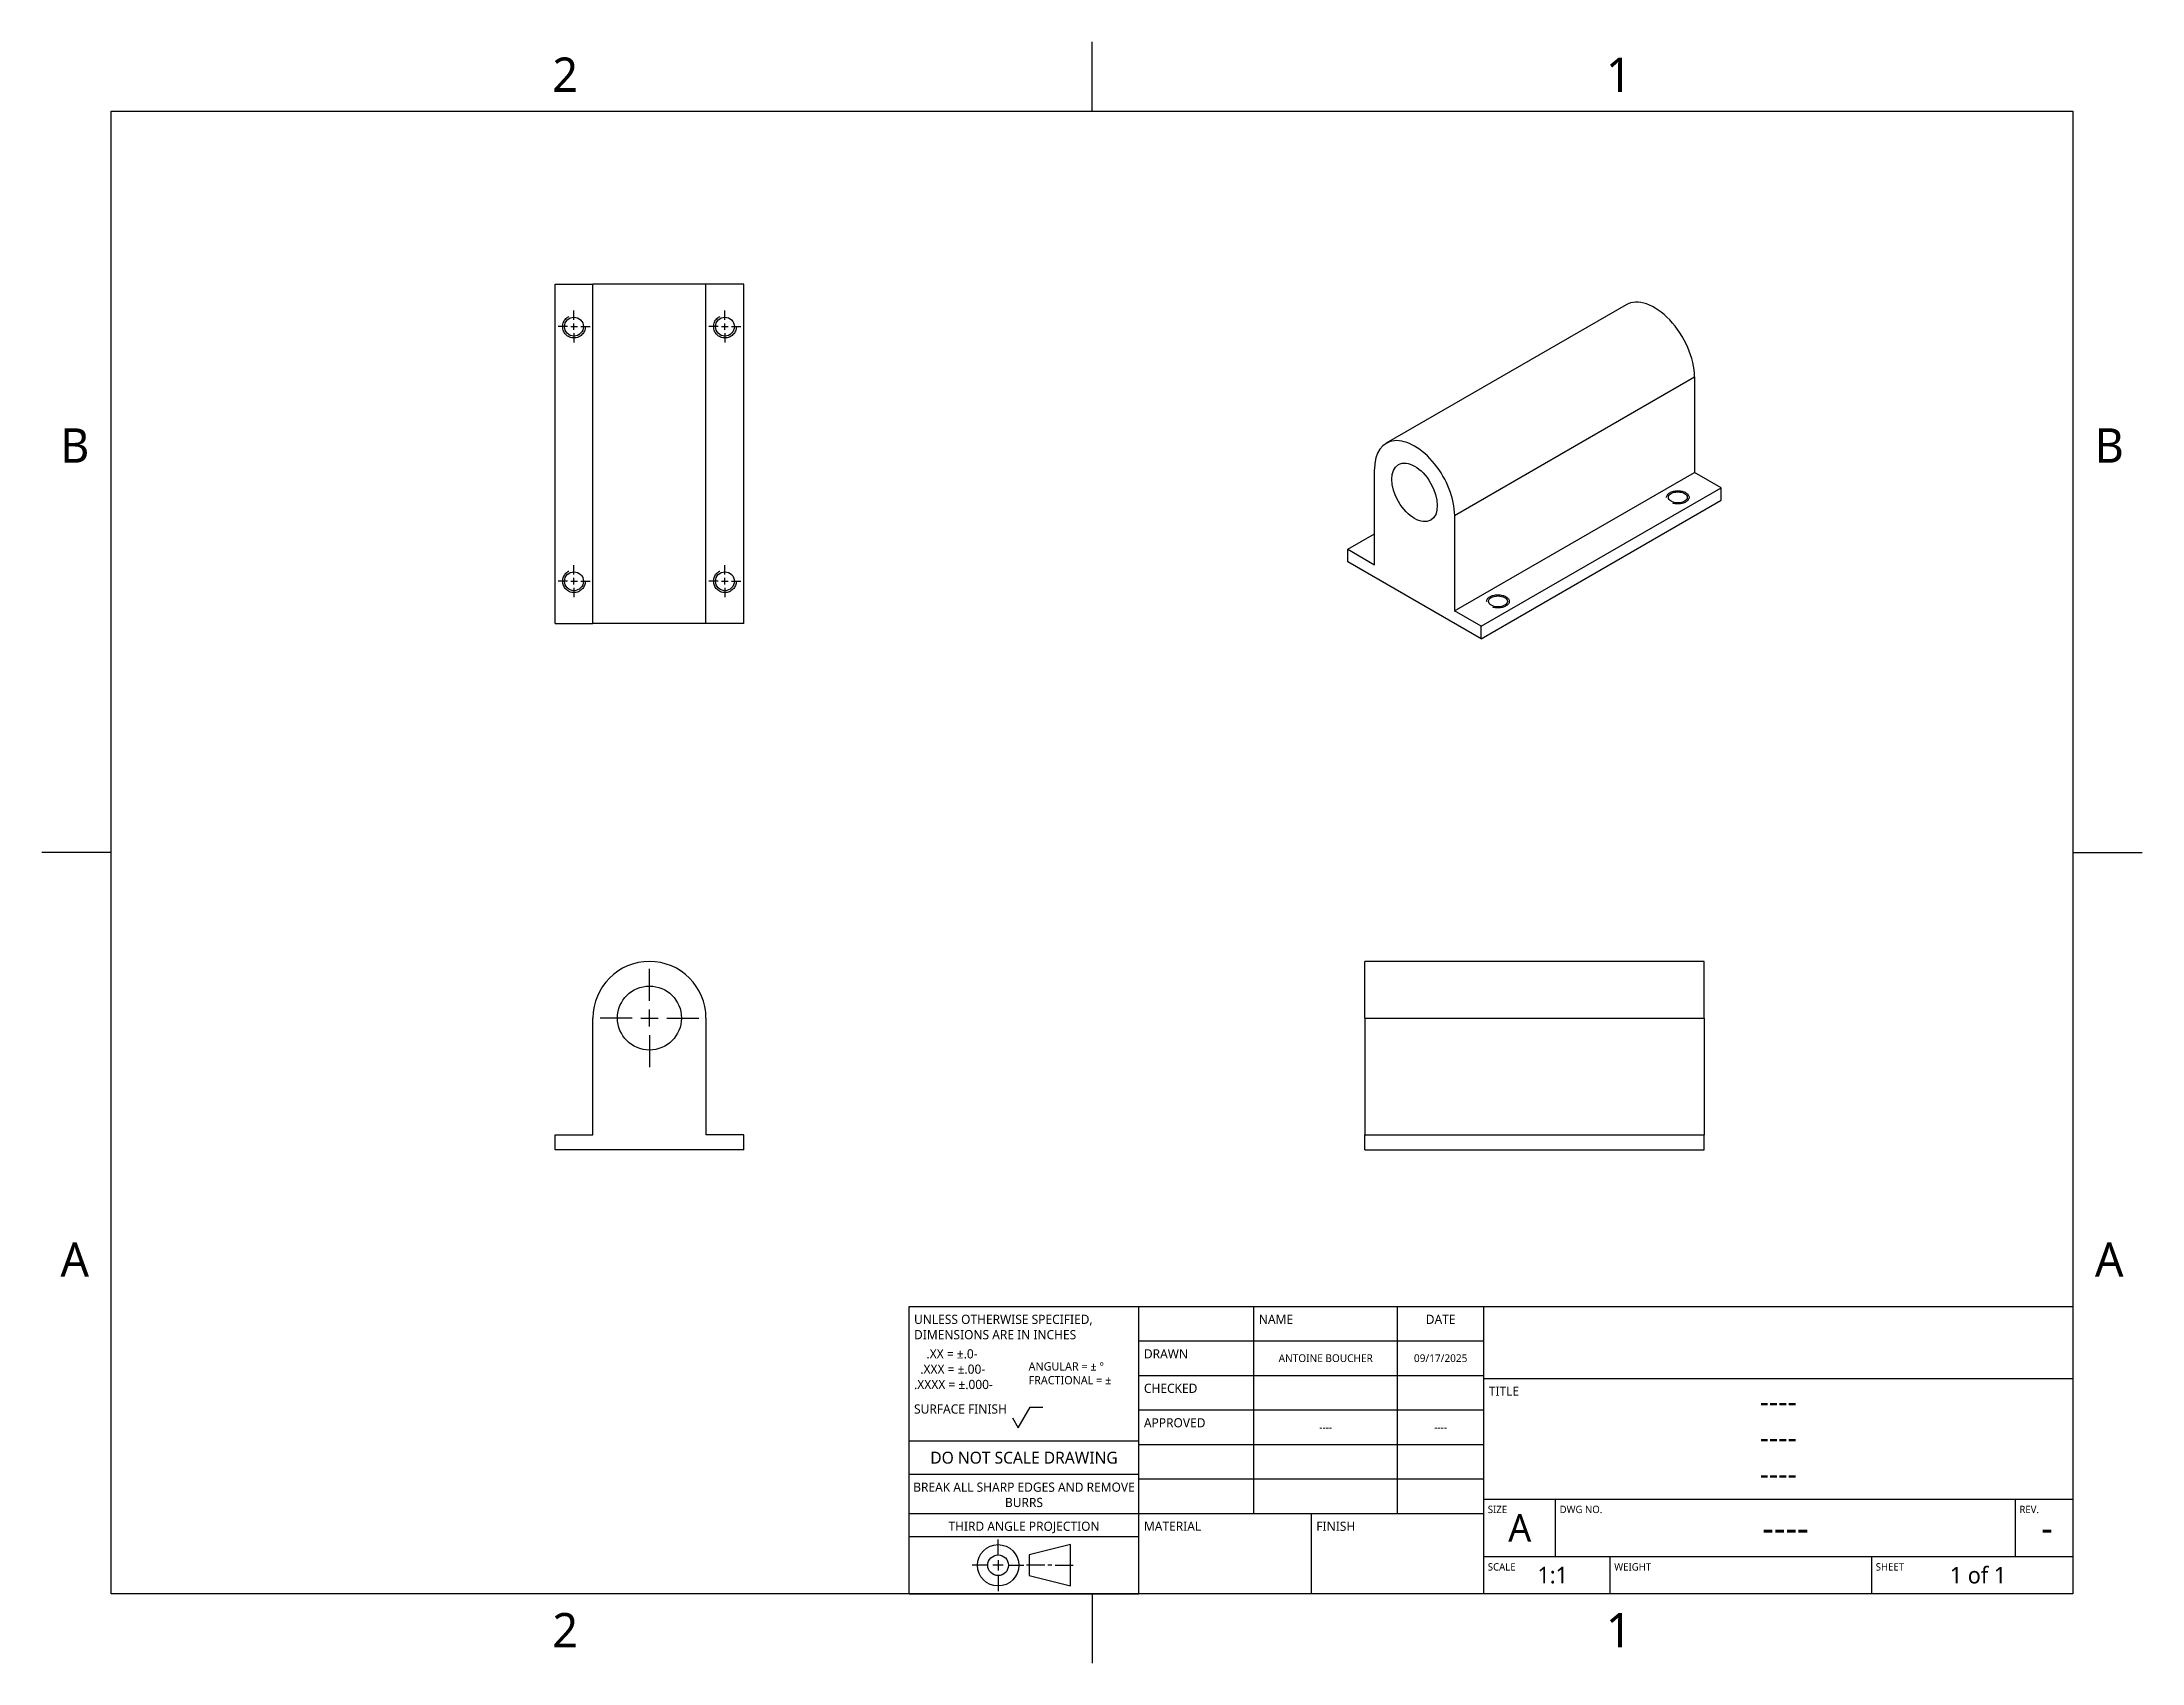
# Model space of a CAD drawing. Extents: x 0 to 11, y 0 to 8.5.
import ezdxf

# ---------------------------------------------------------------- set-up
doc = ezdxf.new("R2010")
doc.units = 0
doc.header["$LTSCALE"] = 0.5
doc.header["$MEASUREMENT"] = 0
doc.linetypes.add('CENTER', pattern=[0.72, 0.45, -0.09, 0.09, -0.09])
doc.linetypes.add('DASHED', pattern=[0.75, 0.5, -0.25])
for name, color, linetype in [('BORDER_FRAME', 7, 'CONTINUOUS'), ('BORDER_ZONES', 7, 'CONTINUOUS'), ('CENTERMARKS', 7, 'CONTINUOUS'), ('SURFACE_THREAD_SYMBOLS', 7, 'DASHED'), ('SURFACE_THREAD_SYMBOLS_ON_', 7, 'DASHED'), ('TANGENT_LINES', 7, 'CONTINUOUS'), ('TITLE_BLOCK', 7, 'CONTINUOUS'), ('VISIBLE', 7, 'CONTINUOUS')]:
    doc.layers.add(name, color=color, linetype=linetype)
doc.styles.add('ONSHAPE-STANDARD', font='NotoSans-Regular.ttf')
doc.styles.add('ONSHAPE-STANDARD-FIELDS', font='')
doc.styles.get('ONSHAPE-STANDARD-FIELDS').set_extended_font_data('Noto Sans')

msp = doc.modelspace()

# ---------------------------------------------------------------- linework, layer by layer
at = {"layer": 'BORDER_FRAME'}
for p, q in [((0.399, 0.38), (0.399, 8.12)), ((0.399, 8.12), (10.639, 8.12)), ((10.639, 8.12), (10.639, 0.38)), ((10.639, 0.38), (0.399, 0.38))]:
    msp.add_line(p, q, dxfattribs=at)
at = {"layer": 'BORDER_ZONES'}
for p, q in [((5.519, 8.12), (5.519, 8.481)), ((0.399, 4.25), (0.038, 4.25)), ((10.639, 4.25), (11, 4.25)), ((5.519, 0.38), (5.519, 0.019))]:
    msp.add_line(p, q, dxfattribs=at)
at = {"layer": 'CENTERMARKS', "linetype": 'CENTER'}
for p, q in [((2.815, 7.03), (2.815, 7.079)), ((3.603, 7.03), (3.603, 7.079)), ((2.781, 6.995), (2.732, 6.995)), ((2.815, 6.961), (2.815, 6.912)), ((2.85, 6.995), (2.899, 6.995)), ((3.568, 6.995), (3.519, 6.995)), ((3.603, 6.961), (3.603, 6.912)), ((3.637, 6.995), (3.686, 6.995)), ((2.815, 5.701), (2.815, 5.75)), ((3.603, 5.701), (3.603, 5.75)), ((2.781, 5.666), (2.732, 5.666)), ((2.815, 5.632), (2.815, 5.583)), ((2.85, 5.666), (2.899, 5.666)), ((3.568, 5.666), (3.519, 5.666)), ((3.603, 5.632), (3.603, 5.583)), ((3.637, 5.666), (3.686, 5.666)), ((3.209, 3.476), (3.209, 3.643)), ((3.119, 3.386), (2.952, 3.386)), ((3.209, 3.296), (3.209, 3.129)), ((3.299, 3.386), (3.466, 3.386))]:
    msp.add_line(p, q, dxfattribs=at)
at = {"layer": 'CENTERMARKS', "linetype": 'CONTINUOUS'}
for p, q in [((2.798, 6.995), (2.833, 6.995)), ((2.815, 6.978), (2.815, 7.012)), ((3.585, 6.995), (3.62, 6.995)), ((3.603, 6.978), (3.603, 7.012)), ((2.798, 5.666), (2.833, 5.666)), ((2.815, 5.649), (2.815, 5.684)), ((3.585, 5.666), (3.62, 5.666)), ((3.603, 5.649), (3.603, 5.684)), ((3.209, 3.341), (3.209, 3.431)), ((3.164, 3.386), (3.254, 3.386))]:
    msp.add_line(p, q, dxfattribs=at)
at = {"layer": 'SURFACE_THREAD_SYMBOLS'}
for centre in [(8.577, 6.104), (7.638, 5.561)]:
    msp.add_ellipse(centre, major_axis=(-0.0591, 0), ratio=0.57735, dxfattribs=at)
at = {"layer": 'SURFACE_THREAD_SYMBOLS_ON_'}
for centre in [(2.815, 6.995), (3.603, 6.995), (2.815, 5.666), (3.603, 5.666)]:
    msp.add_circle(centre, 0.0591, dxfattribs=at)
at = {"layer": 'TANGENT_LINES'}
for p, q in [((7.411, 6.009), (8.664, 6.733)), ((6.943, 3.386), (8.715, 3.386))]:
    msp.add_line(p, q, dxfattribs=at)
at = {"layer": 'TITLE_BLOCK'}
for p, q in [((4.564, 0.38), (4.564, 1.88)), ((4.564, 1.88), (5.764, 1.88)), ((5.764, 0.38), (5.764, 1.88)), ((5.764, 1.88), (7.564, 1.88)), ((6.364, 0.8), (6.364, 1.88)), ((7.114, 0.8), (7.114, 1.88)), ((7.564, 0.38), (7.564, 1.88)), ((7.564, 1.88), (10.639, 1.88)), ((5.764, 1.7), (7.564, 1.7)), ((5.764, 1.52), (7.564, 1.52)), ((7.564, 1.505), (10.639, 1.505)), ((5.134, 1.246), (5.197, 1.355)), ((5.197, 1.355), (5.263, 1.355)), ((5.764, 1.34), (7.564, 1.34)), ((5.104, 1.298), (5.134, 1.246)), ((4.564, 1.178), (5.764, 1.178)), ((5.764, 1.16), (7.564, 1.16)), ((4.564, 1.004), (5.764, 1.004)), ((5.764, 0.98), (7.564, 0.98)), ((4.564, 0.8), (5.764, 0.8)), ((5.764, 0.8), (7.564, 0.8)), ((6.664, 0.38), (6.664, 0.8)), ((7.564, 0.875), (10.639, 0.875)), ((7.939, 0.575), (7.939, 0.875)), ((10.339, 0.575), (10.339, 0.875)), ((4.564, 0.68), (5.764, 0.68)), ((5.029, 0.583), (5.029, 0.664)), ((5.029, 0.556), (5.029, 0.502)), ((5.407, 0.637), (5.191, 0.583)), ((5.191, 0.583), (5.191, 0.475)), ((5.407, 0.421), (5.407, 0.637)), ((7.564, 0.575), (10.639, 0.575)), ((8.224, 0.38), (8.224, 0.575)), ((9.589, 0.38), (9.589, 0.575)), ((4.975, 0.529), (4.894, 0.529)), ((5.056, 0.529), (5.002, 0.529)), ((5.029, 0.475), (5.029, 0.394)), ((5.083, 0.529), (5.164, 0.529)), ((5.272, 0.529), (5.177, 0.529)), ((5.191, 0.475), (5.407, 0.421)), ((5.31, 0.529), (5.288, 0.529)), ((5.326, 0.529), (5.42, 0.529)), ((4.564, 0.38), (5.764, 0.38))]:
    msp.add_line(p, q, dxfattribs=at)
for radius in [0.108, 0.054]:
    msp.add_circle((5.029, 0.529), radius, dxfattribs=at)
at = {"layer": 'VISIBLE'}
for p, q in [((2.717, 5.445), (2.717, 7.217)), ((2.717, 7.217), (2.914, 7.217)), ((2.914, 5.445), (2.914, 7.217)), ((3.504, 7.217), (2.914, 7.217)), ((3.504, 5.445), (3.504, 7.217)), ((3.701, 7.217), (3.504, 7.217)), ((3.701, 5.445), (3.701, 7.217)), ((8.308, 7.109), (7.055, 6.386)), ((8.664, 6.733), (8.664, 6.234)), ((6.994, 5.752), (6.994, 6.25)), ((7.411, 5.511), (8.664, 6.234)), ((7.551, 5.431), (8.803, 6.154)), ((8.803, 6.154), (8.664, 6.234)), ((8.803, 6.09), (8.803, 6.154)), ((7.551, 5.366), (8.803, 6.09)), ((7.411, 6.009), (7.411, 5.511)), ((6.855, 5.833), (6.994, 5.913)), ((6.855, 5.833), (6.994, 5.752)), ((6.855, 5.768), (6.855, 5.833)), ((7.551, 5.366), (6.855, 5.768)), ((7.551, 5.431), (7.411, 5.511)), ((2.717, 5.445), (2.914, 5.445)), ((3.504, 5.445), (2.914, 5.445)), ((3.701, 5.445), (3.504, 5.445)), ((7.551, 5.366), (7.551, 5.431)), ((8.715, 3.681), (6.943, 3.681)), ((6.943, 3.386), (6.943, 3.681)), ((8.715, 3.386), (8.715, 3.681)), ((2.914, 2.776), (2.914, 3.386)), ((3.504, 3.386), (3.504, 2.776)), ((6.943, 3.386), (6.943, 2.776)), ((8.715, 3.386), (8.715, 2.776)), ((2.717, 2.776), (2.914, 2.776)), ((2.717, 2.697), (2.717, 2.776)), ((3.701, 2.776), (3.504, 2.776)), ((3.701, 2.697), (3.701, 2.776)), ((6.943, 2.776), (8.715, 2.776)), ((6.943, 2.697), (6.943, 2.776)), ((8.715, 2.697), (8.715, 2.776)), ((3.701, 2.697), (2.717, 2.697)), ((6.943, 2.697), (8.715, 2.697))]:
    msp.add_line(p, q, dxfattribs=at)
for centre, radius in [((2.815, 6.995), 0.0492), ((3.603, 6.995), 0.0492), ((2.815, 5.666), 0.0492), ((3.603, 5.666), 0.0492), ((3.209, 3.386), 0.167)]:
    msp.add_circle(centre, radius, dxfattribs=at)
msp.add_arc((3.209, 3.386), 0.295, 0, 180, dxfattribs=at)
for centre, end_param in [((8.455, 6.853), 3.141593), ((7.203, 6.13), 3.926991)]:
    msp.add_ellipse(centre, major_axis=(0.148, -0.256), ratio=0.57735, start_param=0.785398, end_param=end_param, dxfattribs=at)
for centre, major_axis in [((7.203, 6.13), (0.084, -0.145)), ((8.577, 6.104), (-0.0492, 0)), ((7.638, 5.561), (-0.0492, 0))]:
    msp.add_ellipse(centre, major_axis=major_axis, ratio=0.57735, dxfattribs=at)

# ---------------------------------------------------------------- texts
at = {"layer": 'BORDER_ZONES', "char_height": 0.18, "attachment_point": 5, "style": 'ONSHAPE-STANDARD'}
for s, insert in [('2', (2.769, 8.31)), ('1', (8.269, 8.31)), ('B', (0.209, 6.375)), ('B', (10.829, 6.375)), ('A', (0.209, 2.125)), ('A', (10.829, 2.125)), ('2', (2.769, 0.19)), ('1', (8.269, 0.19))]:
    msp.add_mtext(s, dxfattribs=dict(at, insert=insert))
at = {"layer": 'TITLE_BLOCK'}
for s, insert, char_height, width, attachment_point, style in [('UNLESS OTHERWISE SPECIFIED, DIMENSIONS ARE IN INCHES', (4.59, 1.837), 0.048, 1.176, 1, 'ONSHAPE-STANDARD'), ('NAME', (6.39, 1.837), 0.048, 0.735, 1, 'ONSHAPE-STANDARD'), ('DATE', (7.339, 1.837), 0.048, 0.441, 2, 'ONSHAPE-STANDARD'), ('    .XX = ±.0-^J  .XXX = ±.00-^J.XXXX = ±.000-', (4.59, 1.657), 0.048, 0.588, 1, 'ONSHAPE-STANDARD'), ('DRAWN', (5.79, 1.657), 0.048, 0.588, 1, 'ONSHAPE-STANDARD'), ('^JANGULAR = ± °^JFRACTIONAL = ±', (5.188, 1.661), 0.0432, 0.588, 1, 'ONSHAPE-STANDARD'), ('ANTOINE BOUCHER', (6.739, 1.61), 0.04032, 0.75, 5, 'ONSHAPE-STANDARD-FIELDS'), ('09/17/2025', (7.339, 1.61), 0.0403, 0.45, 5, 'ONSHAPE-STANDARD-FIELDS'), ('CHECKED', (5.79, 1.477), 0.048, 0.588, 1, 'ONSHAPE-STANDARD'), ('TITLE', (7.59, 1.462), 0.048, 0.3675, 1, 'ONSHAPE-STANDARD'), ('SURFACE FINISH', (4.59, 1.369), 0.048, 0.588, 1, 'ONSHAPE-STANDARD'), ('----', (9.101, 1.385), 0.1152, 2.775, 5, 'ONSHAPE-STANDARD-FIELDS'), ('APPROVED', (5.79, 1.297), 0.048, 0.588, 1, 'ONSHAPE-STANDARD'), ('----', (6.739, 1.25), 0.0403, 0.75, 5, 'ONSHAPE-STANDARD-FIELDS'), ('----', (7.339, 1.25), 0.0403, 0.45, 5, 'ONSHAPE-STANDARD-FIELDS'), ('DO NOT SCALE DRAWING', (5.164, 1.122), 0.0624, 1.176, 2, 'ONSHAPE-STANDARD'), ('----', (9.101, 1.196), 0.1152, 2.775, 5, 'ONSHAPE-STANDARD-FIELDS'), ('----', (9.101, 1.007), 0.1152, 2.775, 5, 'ONSHAPE-STANDARD-FIELDS'), ('BREAK ALL SHARP EDGES AND REMOVE BURRS', (5.164, 0.961), 0.048, 1.176, 2, 'ONSHAPE-STANDARD'), ('SIZE', (7.585, 0.84), 0.0384, 0.3675, 1, 'ONSHAPE-STANDARD'), ('A', (7.752, 0.725), 0.144, 0.375, 5, 'ONSHAPE-STANDARD-FIELDS'), ('DWG NO.', (7.96, 0.84), 0.0384, 2.352, 1, 'ONSHAPE-STANDARD'), ('REV.', (10.36, 0.84), 0.0384, 0.294, 1, 'ONSHAPE-STANDARD'), ('THIRD ANGLE PROJECTION', (5.164, 0.757), 0.048, 1.176, 2, 'ONSHAPE-STANDARD'), ('MATERIAL', (5.79, 0.757), 0.048, 0.882, 1, 'ONSHAPE-STANDARD'), ('FINISH', (6.69, 0.757), 0.048, 0.882, 1, 'ONSHAPE-STANDARD'), ('----', (9.139, 0.725), 0.144, 2.4, 5, 'ONSHAPE-STANDARD-FIELDS'), ('-', (10.504, 0.725), 0.144, 0.27, 5, 'ONSHAPE-STANDARD-FIELDS'), ('SCALE', (7.585, 0.54), 0.0384, 0.6468, 1, 'ONSHAPE-STANDARD'), ('1:1', (7.924, 0.477), 0.0864, 0.6, 5, 'ONSHAPE-STANDARD-FIELDS'), ('WEIGHT', (8.245, 0.54), 0.0384, 1.3377, 1, 'ONSHAPE-STANDARD'), ('SHEET', (9.61, 0.54), 0.0384, 1.029, 1, 'ONSHAPE-STANDARD'), ('1 of 1', (10.144, 0.477), 0.0864, 0.99, 5, 'ONSHAPE-STANDARD-FIELDS')]:
    msp.add_mtext(s, dxfattribs=dict(at, insert=insert, char_height=char_height, width=width, attachment_point=attachment_point, style=style))

doc.saveas('drawing.dxf')
